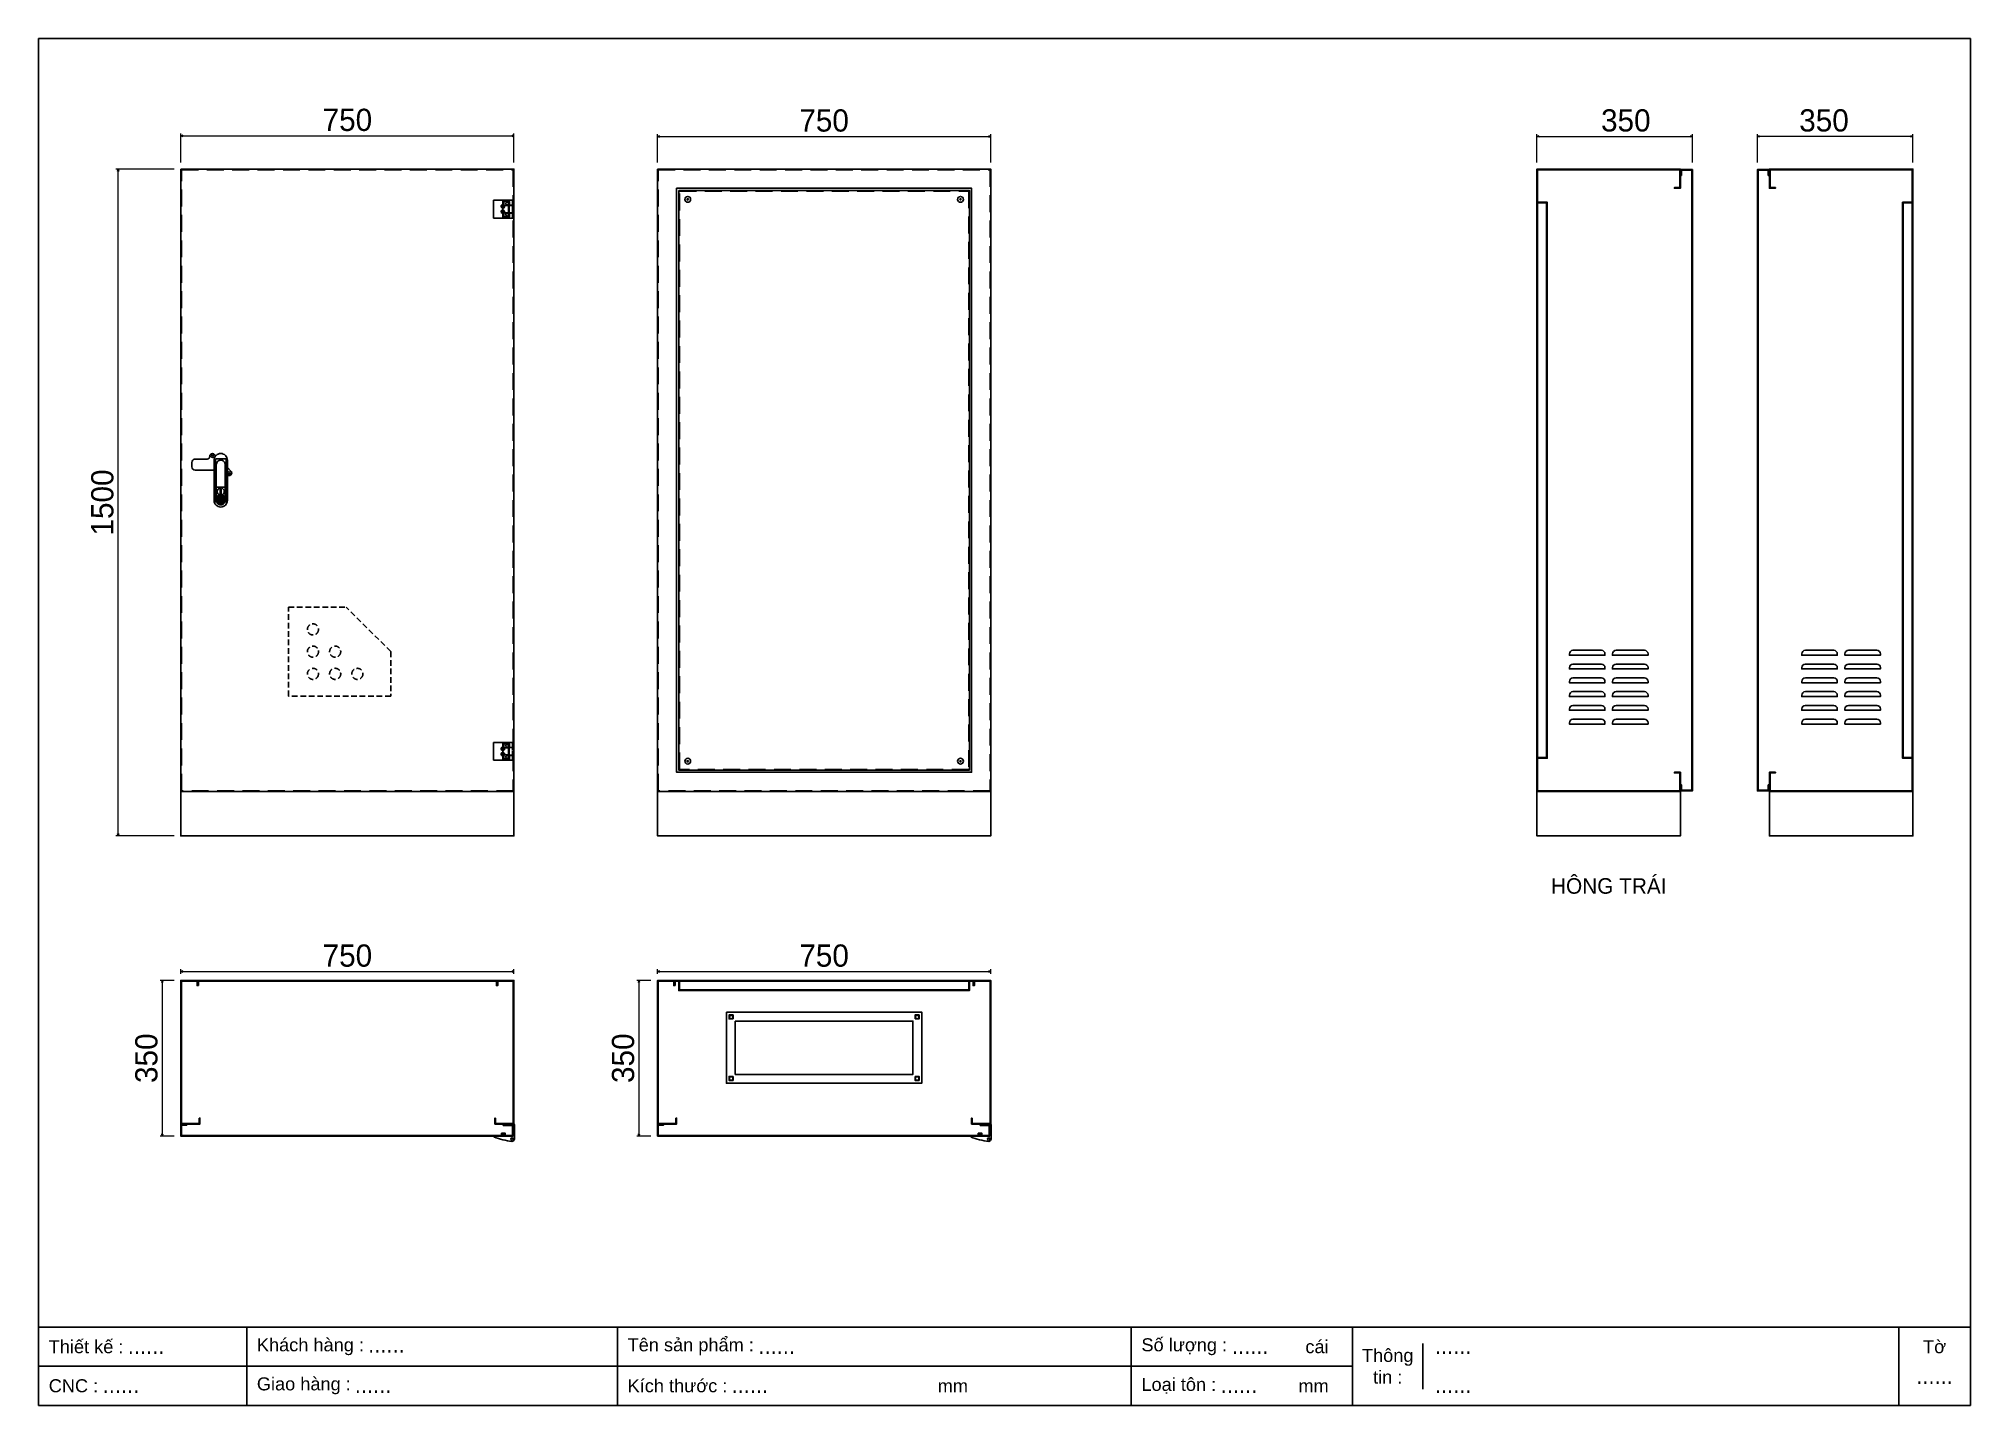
# Model space of a CAD drawing. Header units: millimetres. Extents: x 0 to 4348, y 0 to 3075.
import ezdxf
from ezdxf.enums import TextEntityAlignment as Align

# ---------------------------------------------------------------- set-up
doc = ezdxf.new("R2010")
doc.units = ezdxf.units.MM
doc.linetypes.add('HIDDEN2', pattern=[4.7625, 3.175, -1.5875])
doc.linetypes.add('HIDDENX2', pattern=[19.05, 12.7, -6.35])
doc.layers.add('DIM', color=253, linetype='Continuous')
doc.styles.add('Arial', font='arial.ttf')
doc.styles.add('Tahoma (Input Text)', font='tahoma.ttf')
doc.dimstyles.new('CNC', dxfattribs={"dimtxt": 50, "dimasz": 5, "dimexe": 5, "dimexo": 15, "dimgap": 10, "dimtad": 1, "dimdec": 0, "dimtxsty": 'Standard', "dimblk": 'OPEN30', "dimcen": 10, "dimclrd": 5, "dimclre": 5, "dimclrt": 3, "dimazin": 3, "dimtfac": 1, "dimtdec": 0, "dimtmove": 0, "dimatfit": 3, "dimldrblk": 'ARCHTICK', "dimlwd": 9, "dimlwe": 9})

# ---------------------------------------------------------------- blocks, each defined once
blk = doc.blocks.new('khungtenAsean2')
at = {"color": 7}
for p, q in [((2970, -1980), (0, -1980)), ((320, -1980), (320, -2100)), ((890, -1980), (890, -2100)), ((1680, -1980), (1680, -2100)), ((2020, -1980), (2020, -2100)), ((2860, -1980), (2860, -2100)), ((2128.3, -2005), (2128.3, -2075)), ((2020, -2040), (0, -2040))]:
    blk.add_line(p, q, dxfattribs=at)
blk.add_lwpolyline([(0, 0), (2970, 0), (2970, -2100), (0, -2100)], close=True, dxfattribs=at)
at = {"color": 2, "char_height": 20, "style": 'Arial'}
for s, insert, width, attachment_point in [('  Thiết kế :', (0, -2010), 917.634, 4), ('  Khách hàng :', (320, -2010), 917.634, 4), ('  Tên sản phẩm :', (890, -2010), 917.634, 4), ('  Số lượng :', (1680, -2010), 917.634, 4), ('cái', (1947.6, -2010), 917.634, 4), ('Thông\\Ptin :', (2074.2, -2040), 108.311, 5), ('Tờ', (2915, -2010), 110, 5), ('  CNC :', (0, -2070), 917.634, 4), ('  Giao hàng :', (320, -2070), 917.634, 4), ('  Kích thước :', (890, -2070), 917.634, 4), ('mm', (1382.3, -2070), 917.634, 4), ('  Loại tôn :', (1680, -2070), 917.634, 4), ('mm', (1936.9, -2070), 917.634, 4)]:
    blk.add_mtext(s, dxfattribs=dict(at, insert=insert, width=width, attachment_point=attachment_point))
at = {"color": 1, "style": 'Tahoma (Input Text)', "flags": 8}
for tag, p in [('#01', (137.1, -2021.3)), ('#03', (506.6, -2019.3)), ('#05', (1106.6, -2021.3)), ('#07', (1834.7, -2021.3)), ('#09', (2146.7, -2021.3)), ('#02', (98.5, -2081.3)), ('#04', (486.1, -2081.3)), ('#06', (1065.3, -2081.3)), ('#08', (1817.4, -2081.3)), ('#10', (2146.7, -2081.3))]:
    blk.add_attdef(tag, p, '', height=25, dxfattribs=at)
blk.add_attdef('#11', text='', height=25, dxfattribs=at).set_placement((2915, -2067.3), align=Align.CENTER)
blk = doc.blocks.new('*D1')
at = {"color": 0, "linetype": 'ByBlock', "lineweight": -2}
for p, q in [((320, 2856), (325, 2857.4)), ((325, 2854.7), (320, 2856)), ((320, 2856), (325, 2856)), ((1065, 2857.4), (1070, 2856)), ((1070, 2856), (1065, 2854.7)), ((1070, 2856), (1065, 2856))]:
    blk.add_line(p, q, dxfattribs=at)
at = {"layer": 'Defpoints', "color": 0, "ltscale": 3, "transparency": 16777216}
for p in [(1070, 2856), (320, 2781.1), (1070, 2781.1)]:
    blk.add_point(p, dxfattribs=at)
at = {"layer": 'DIM', "color": 5, "lineweight": 9, "ltscale": 3, "transparency": 16777216}
for p, q in [((320, 2796.1), (320, 2861)), ((325, 2856), (1065, 2856)), ((1070, 2796.1), (1070, 2861))]:
    blk.add_line(p, q, dxfattribs=at)
at = {"layer": 'DIM', "color": 3, "ltscale": 3, "transparency": 16777216, "insert": (695, 2891.6), "char_height": 50, "attachment_point": 5}
blk.add_mtext('750', dxfattribs=at)
blk = doc.blocks.new('_ArchTick')
at = {"color": 0, "const_width": 0.15}
blk.add_lwpolyline([(-0.5, -0.5), (0.5, 0.5)], dxfattribs=at)
blk = doc.blocks.new('_Open30')
at = {"color": 0, "linetype": 'ByBlock', "lineweight": -2}
for p, q in [((-1, 0.27), (0, 0)), ((0, 0), (-1, -0.27)), ((0, 0), (-1, 0))]:
    blk.add_line(p, q, dxfattribs=at)
blk = doc.blocks.new('*D2')
at = {"color": 0, "linetype": 'ByBlock', "lineweight": -2}
for p, q in [((3372.8, 2854.8), (3377.8, 2856.2)), ((3377.8, 2853.5), (3372.8, 2854.8)), ((3372.8, 2854.8), (3377.8, 2854.8)), ((3717.8, 2856.2), (3722.8, 2854.8)), ((3722.8, 2854.8), (3717.8, 2853.5)), ((3722.8, 2854.8), (3717.8, 2854.8))]:
    blk.add_line(p, q, dxfattribs=at)
at = {"layer": 'Defpoints', "color": 0, "ltscale": 3, "transparency": 16777216}
for p in [(3722.8, 2854.8), (3372.8, 2781.1), (3722.8, 2781.1)]:
    blk.add_point(p, dxfattribs=at)
at = {"layer": 'DIM', "color": 5, "lineweight": 9, "ltscale": 3, "transparency": 16777216}
for p, q in [((3372.8, 2796.1), (3372.8, 2859.8)), ((3377.8, 2854.8), (3717.8, 2854.8)), ((3722.8, 2796.1), (3722.8, 2859.8))]:
    blk.add_line(p, q, dxfattribs=at)
at = {"layer": 'DIM', "color": 3, "ltscale": 3, "transparency": 16777216, "insert": (3572.8, 2890.4), "char_height": 50, "attachment_point": 5}
blk.add_mtext('350', dxfattribs=at)
blk = doc.blocks.new('HL044-1.3-C')
at = {"color": 1, "linetype": 'HIDDEN2', "ltscale": 0.5}
for p, q in [((-25, 40), (-25, 0)), ((-3, 0), (-3, 40))]:
    blk.add_line(p, q, dxfattribs=at)
at = {"color": 1}
for p, q in [((-12, 29), (0, 29)), ((-12, 11), (-12, 29)), ((0, 11), (-12, 11)), ((-11, 28.5), (0, 28.5)), ((-11, 28.5), (-11, 11.5)), ((0, 11.5), (-11, 11.5))]:
    blk.add_line(p, q, dxfattribs=at)
blk.add_lwpolyline([(-46, 40), (0, 40), (0, 0), (-46, 0)], close=True, dxfattribs=at)
at = {"color": 1, "linetype": 'HIDDEN2', "ltscale": 0.5}
for centre, radius in [((-25, 26), 4), ((-25, 14), 4), ((-15.5, 32.5), 3), ((-15.5, 7.5), 3)]:
    blk.add_circle(centre, radius, dxfattribs=at)
blk = doc.blocks.new('ga tai lieu')
at = {"color": 7, "linetype": 'HIDDENX2'}
for p, q in [((0, 0), (0, 200)), ((0, 200), (130, 200)), ((230, 100), (130, 200)), ((230, 100), (230, 0)), ((230, 0), (0, 0))]:
    blk.add_line(p, q, dxfattribs=at)
for centre in [(55, 150), (55, 100), (105, 100), (55, 50), (105, 50), (155, 50)]:
    blk.add_circle(centre, 12.5, dxfattribs=at)
blk = doc.blocks.new('*D3')
at = {"color": 0, "linetype": 'ByBlock', "lineweight": -2}
for p, q in [((177.8, 2776.1), (179.1, 2781.1)), ((179.1, 2781.1), (180.5, 2776.1)), ((179.1, 2781.1), (179.1, 2776.1)), ((179.1, 1281.1), (177.8, 1286.1)), ((180.5, 1286.1), (179.1, 1281.1)), ((179.1, 1281.1), (179.1, 1286.1))]:
    blk.add_line(p, q, dxfattribs=at)
at = {"layer": 'Defpoints', "color": 0, "ltscale": 3, "transparency": 16777216}
for p in [(179.1, 2781.1), (320, 2781.1), (320, 1281.1)]:
    blk.add_point(p, dxfattribs=at)
at = {"layer": 'DIM', "color": 5, "lineweight": 9, "ltscale": 3, "transparency": 16777216}
for p, q in [((305, 2781.1), (174.1, 2781.1)), ((179.1, 1286.1), (179.1, 2776.1)), ((305, 1281.1), (174.1, 1281.1))]:
    blk.add_line(p, q, dxfattribs=at)
at = {"layer": 'DIM', "color": 3, "ltscale": 3, "transparency": 16777216, "insert": (143.6, 2031.1), "char_height": 50, "attachment_point": 5, "rotation": 90}
blk.add_mtext('1500', dxfattribs=at)
blk = doc.blocks.new('AB301-2-1')
at = {"linetype": 'Continuous'}
h = blk.add_hatch(dxfattribs=at)
h.set_pattern_fill('ACAD_ISO09W100', color=1, scale=0.2)
h.set_pattern_definition([(0, (-368.0181, 398.3814), (0, 1), [4.8, -0.6, 1.2, -0.6, 1.2, -0.6])])
h.paths.add_polyline_path([(-4.1, -88.5, 0.118404), (0, -89.5, 0.118404), (4.1, -88.5), (7, -72), (-7, -72)])
at = {"color": 1, "linetype": 'Continuous'}
for p, q in [((-10, -50.5), (10, -50.5)), ((-7, -72), (7, -72)), ((-7, -72), (-4.1, -88.5)), ((7, -72), (4.1, -88.5))]:
    blk.add_line(p, q, dxfattribs=at)
for points in [[(-15, -12.5), (-57.5, -12.5, -0.414214), (-65, -5), (-65, 5, -0.414214), (-57.5, 12.5), (-30.7, 12.5, 0.414214), (-24.7, 18.5), (-24.7, 18.7)], [(-24.7, 18.7, -0.198912), (-23, 23), (-23, 23, -0.414214), (-14.5, 23), (-11.3, 19.8)], [(15, -6.5), (23, -14.5, -0.414214), (23, -23), (23, -23, -0.381561), (15, -23.4, -0.381561)]]:
    blk.add_lwpolyline(points, format="xyb", dxfattribs=at)
for points in [[(0, 25), (0, 25, -0.414214), (15, 10), (15, -80.5, -0.414214), (0, -95.5), (0, -95.5, -0.414214), (-15, -80.5), (-15, 10, -0.414214)], [(0, 10, -0.414214), (10, 0), (10, -80.5, -0.414214), (0, -90.5, -0.414214), (-10, -80.5), (-10, 0, -0.414214)], [(9, -72.5), (9, -80.5, -0.414214), (0, -89.5, -0.414214), (-9, -80.5), (-9, -72.5, -0.414214), (-7, -70.5), (7, -70.5, -0.414214)]]:
    blk.add_lwpolyline(points, format="xyb", close=True, dxfattribs=at)
at = {"color": 2, "linetype": 'Continuous'}
blk.add_lwpolyline([(-12, 13.3), (12, 13.3), (12, -83.7), (-12, -83.7)], close=True, dxfattribs=at)
at = {"color": 1, "linetype": 'Continuous'}
blk.add_lwpolyline([(-1, -55.5), (1, -55.5), (1, -65.5), (-1, -65.5)], close=True, dxfattribs=at)
for centre, radius in [((-18.7, 18.7), 2.5), ((18.7, -18.7), 2.5), ((0, -60.5), 8)]:
    blk.add_circle(centre, radius, dxfattribs=at)
blk = doc.blocks.new('*D4')
at = {"color": 0, "linetype": 'ByBlock', "lineweight": -2}
for p, q in [((1393.1, 2854.6), (1398.1, 2856)), ((1398.1, 2853.3), (1393.1, 2854.6)), ((1393.1, 2854.6), (1398.1, 2854.6)), ((2138.1, 2856), (2143.1, 2854.6)), ((2143.1, 2854.6), (2138.1, 2853.3)), ((2143.1, 2854.6), (2138.1, 2854.6))]:
    blk.add_line(p, q, dxfattribs=at)
at = {"layer": 'Defpoints', "color": 0, "ltscale": 3, "transparency": 16777216}
for p in [(2143.1, 2854.6), (1393.1, 2781.1), (2143.1, 2781.1)]:
    blk.add_point(p, dxfattribs=at)
at = {"layer": 'DIM', "color": 5, "lineweight": 9, "ltscale": 3, "transparency": 16777216}
for p, q in [((1393.1, 2796.1), (1393.1, 2859.6)), ((1398.1, 2854.6), (2138.1, 2854.6)), ((2143.1, 2796.1), (2143.1, 2859.6))]:
    blk.add_line(p, q, dxfattribs=at)
at = {"layer": 'DIM', "color": 3, "ltscale": 3, "transparency": 16777216, "insert": (1768.1, 2890.2), "char_height": 50, "attachment_point": 5}
blk.add_mtext('750', dxfattribs=at)
blk = doc.blocks.new('HL044-1.3-B')
h = blk.add_hatch()
h.set_pattern_fill('ANSI31', color=1, scale=0.3, style=0)
h.set_pattern_definition([(45, (-80982.31925, -42991.2648), (-0.673519209, 0.673519209), [])])
h.paths.add_polyline_path([(-15.5, 27), (-15.5, 24), (-9.5, 24), (-9.5, 27)])
at = {"color": 1}
for p, q in [((0, 0), (-43, 0)), ((-43, 0), (-43, -2)), ((-25, 6.5), (-25, 0)), ((-25, 6.5), (-19, 5.9)), ((-25, 5.5), (-19, 4.9)), ((-25, 4.5), (-19, 3.9)), ((-25, 3.5), (-19, 2.9)), ((-25, 2.5), (-19, 1.9)), ((-25, 1.5), (-19, 0.9)), ((-25, 0.5), (-19.7, 0)), ((-22, 24), (-22, 27)), ((-22, 27), (1, 27)), ((-1, 24), (-22, 24)), ((-19, 6.5), (-19, 0)), ((-15.5, 24), (-15.5, 27)), ((-9.5, 24), (-9.5, 27)), ((0, 23), (0, 0)), ((0, 7.5), (3, 7.5)), ((0, 6), (3, 6)), ((3, 25), (3, 0)), ((3, -6.5), (3, 0))]:
    blk.add_line(p, q, dxfattribs=at)
blk.add_lwpolyline([(-26, 6.5), (-18, 6.5), (-18, 0), (-26, 0)], close=True, dxfattribs=at)
blk.add_circle((-2.3, -7), 2.55, dxfattribs=at)
for centre, radius, start, end in [((-1, 23), 1, 0, 90), ((1, 25), 2, 0, 90), ((15.4, 147.7), 160.7, 248.6705, 263.5901), ((-2.5, -6.5), 5.5, 270, 0)]:
    blk.add_arc(centre, radius, start, end, dxfattribs=at)
blk = doc.blocks.new('*D5')
at = {"color": 0, "linetype": 'ByBlock', "lineweight": -2}
for p, q in [((1350, 950.9), (1351.4, 955.9)), ((1351.4, 955.9), (1352.7, 950.9)), ((1351.4, 955.9), (1351.4, 950.9)), ((1351.4, 605.9), (1350, 610.9)), ((1352.7, 610.9), (1351.4, 605.9)), ((1351.4, 605.9), (1351.4, 610.9))]:
    blk.add_line(p, q, dxfattribs=at)
at = {"layer": 'Defpoints', "color": 0, "ltscale": 3, "transparency": 16777216}
for p in [(1393.1, 955.9), (1351.4, 605.9), (1393.1, 605.9)]:
    blk.add_point(p, dxfattribs=at)
at = {"layer": 'DIM', "color": 5, "lineweight": 9, "ltscale": 3, "transparency": 16777216}
for p, q in [((1378.1, 955.9), (1346.4, 955.9)), ((1351.4, 950.9), (1351.4, 610.9)), ((1378.1, 605.9), (1346.4, 605.9))]:
    blk.add_line(p, q, dxfattribs=at)
at = {"layer": 'DIM', "color": 3, "ltscale": 3, "transparency": 16777216, "insert": (1315.8, 780.9), "char_height": 50, "attachment_point": 5, "rotation": 90}
blk.add_mtext('350', dxfattribs=at)
blk = doc.blocks.new('*D6')
at = {"color": 0, "linetype": 'ByBlock', "lineweight": -2}
for p, q in [((1393.1, 976), (1398.1, 977.3)), ((1398.1, 974.6), (1393.1, 976)), ((1393.1, 976), (1398.1, 976)), ((2138.1, 977.3), (2143.1, 976)), ((2143.1, 976), (2138.1, 974.6)), ((2143.1, 976), (2138.1, 976))]:
    blk.add_line(p, q, dxfattribs=at)
at = {"layer": 'Defpoints', "color": 0, "ltscale": 3, "transparency": 16777216}
for p in [(2143.1, 976), (1393.1, 955.9), (2143.1, 955.9)]:
    blk.add_point(p, dxfattribs=at)
at = {"layer": 'DIM', "color": 5, "lineweight": 9, "ltscale": 3, "transparency": 16777216}
for p, q in [((1393.1, 970.9), (1393.1, 981)), ((1398.1, 976), (2138.1, 976)), ((2143.1, 970.9), (2143.1, 981))]:
    blk.add_line(p, q, dxfattribs=at)
at = {"layer": 'DIM', "color": 3, "ltscale": 3, "transparency": 16777216, "insert": (1768.1, 1011.5), "char_height": 50, "attachment_point": 5}
blk.add_mtext('750', dxfattribs=at)
blk = doc.blocks.new('*D7')
at = {"color": 0, "linetype": 'ByBlock', "lineweight": -2}
for p, q in [((277, 950.9), (278.3, 955.9)), ((278.3, 955.9), (279.6, 950.9)), ((278.3, 955.9), (278.3, 950.9)), ((278.3, 605.9), (277, 610.9)), ((279.6, 610.9), (278.3, 605.9)), ((278.3, 605.9), (278.3, 610.9))]:
    blk.add_line(p, q, dxfattribs=at)
at = {"layer": 'Defpoints', "color": 0, "ltscale": 3, "transparency": 16777216}
for p in [(320, 955.9), (278.3, 605.9), (320, 605.9)]:
    blk.add_point(p, dxfattribs=at)
at = {"layer": 'DIM', "color": 5, "lineweight": 9, "ltscale": 3, "transparency": 16777216}
for p, q in [((305, 955.9), (273.3, 955.9)), ((278.3, 950.9), (278.3, 610.9)), ((305, 605.9), (273.3, 605.9))]:
    blk.add_line(p, q, dxfattribs=at)
at = {"layer": 'DIM', "color": 3, "ltscale": 3, "transparency": 16777216, "insert": (242.8, 780.9), "char_height": 50, "attachment_point": 5, "rotation": 90}
blk.add_mtext('350', dxfattribs=at)
blk = doc.blocks.new('*D8')
at = {"color": 0, "linetype": 'ByBlock', "lineweight": -2}
for p, q in [((320, 976), (325, 977.3)), ((325, 974.6), (320, 976)), ((320, 976), (325, 976)), ((1065, 977.3), (1070, 976)), ((1070, 976), (1065, 974.6)), ((1070, 976), (1065, 976))]:
    blk.add_line(p, q, dxfattribs=at)
at = {"layer": 'Defpoints', "color": 0, "ltscale": 3, "transparency": 16777216}
for p in [(1070, 976), (320, 955.9), (1070, 955.9)]:
    blk.add_point(p, dxfattribs=at)
at = {"layer": 'DIM', "color": 5, "lineweight": 9, "ltscale": 3, "transparency": 16777216}
for p, q in [((320, 970.9), (320, 981)), ((325, 976), (1065, 976)), ((1070, 970.9), (1070, 981))]:
    blk.add_line(p, q, dxfattribs=at)
at = {"layer": 'DIM', "color": 3, "ltscale": 3, "transparency": 16777216, "insert": (695, 1011.5), "char_height": 50, "attachment_point": 5}
blk.add_mtext('750', dxfattribs=at)
blk = doc.blocks.new('*D9')
at = {"color": 0, "linetype": 'ByBlock', "lineweight": -2}
for p, q in [((3868.9, 2854.8), (3873.9, 2856.2)), ((3873.9, 2853.5), (3868.9, 2854.8)), ((3868.9, 2854.8), (3873.9, 2854.8)), ((4213.9, 2856.2), (4218.9, 2854.8)), ((4218.9, 2854.8), (4213.9, 2853.5)), ((4218.9, 2854.8), (4213.9, 2854.8))]:
    blk.add_line(p, q, dxfattribs=at)
at = {"layer": 'Defpoints', "color": 0, "ltscale": 3, "transparency": 16777216}
for p in [(3868.9, 2854.8), (3868.9, 2781.1), (4218.9, 2781.1)]:
    blk.add_point(p, dxfattribs=at)
at = {"layer": 'DIM', "color": 5, "lineweight": 9, "ltscale": 3, "transparency": 16777216}
for p, q in [((3868.9, 2796.1), (3868.9, 2859.8)), ((4213.9, 2854.8), (3873.9, 2854.8)), ((4218.9, 2796.1), (4218.9, 2859.8))]:
    blk.add_line(p, q, dxfattribs=at)
at = {"layer": 'DIM', "color": 3, "ltscale": 3, "transparency": 16777216, "insert": (4018.9, 2890.4), "char_height": 50, "attachment_point": 5}
blk.add_mtext('350', dxfattribs=at)

msp = doc.modelspace()

# ---------------------------------------------------------------- linework, layer by layer
at = {"color": 7, "ltscale": 3}
for points in [[(320, 2781.1), (1070, 2781.1), (1070, 1381.1), (320, 1381.1)], [(1393.1, 2781.1), (2143.1, 2781.1), (2143.1, 1381.1), (1393.1, 1381.1)], [(1436.1, 2738.1), (2100.1, 2738.1), (2100.1, 1424.1), (1436.1, 1424.1)], [(320, 1381.1), (1070, 1381.1), (1070, 1281.1), (320, 1281.1)], [(1393.1, 1381.1), (2143.1, 1381.1), (2143.1, 1281.1), (1393.1, 1281.1)], [(3372.8, 1381.1), (3695.8, 1381.1), (3695.8, 1281.1), (3372.8, 1281.1)], [(4218.9, 1381.1), (3895.9, 1381.1), (3895.9, 1281.1), (4218.9, 1281.1)]]:
    msp.add_lwpolyline(points, close=True, dxfattribs=at)
at = {"color": 7, "linetype": 'HIDDENX2', "ltscale": 3}
for points in [[(321.5, 2779.6), (1068.5, 2779.6), (1068.5, 1382.6), (321.5, 1382.6)], [(1394.6, 2779.6), (2141.6, 2779.6), (2141.6, 1382.6), (1394.6, 1382.6)]]:
    msp.add_lwpolyline(points, close=True, dxfattribs=at)
at = {"color": 7}
for points in [[(3374.3, 2781.1), (3384.3, 2781.1), (3384.3, 2781.1), (3372.8, 2781.1), (3372.8, 2781.1), (3695.8, 2781.1), (3695.8, 2738.1), (3682.3, 2738.1), (3682.3, 2739.6), (3694.3, 2739.6), (3694.3, 2779.6), (3374.3, 2779.6)], [(3384.3, 2781.1), (3372.8, 2781.1), (3372.8, 1381.1), (3384.3, 1381.1)], [(3384.3, 1382.6), (3374.3, 1382.6), (3374.3, 2779.6), (3384.3, 2779.6)], [(4217.4, 2781.1), (4207.4, 2781.1), (4207.4, 2781.1), (4218.9, 2781.1), (4218.9, 2781.1), (3895.9, 2781.1), (3895.9, 2738.1), (3909.4, 2738.1), (3909.4, 2739.6), (3897.4, 2739.6), (3897.4, 2779.6), (4217.4, 2779.6)], [(4207.4, 2781.1), (4218.9, 2781.1), (4218.9, 1381.1), (4207.4, 1381.1)], [(4207.4, 1382.6), (4217.4, 1382.6), (4217.4, 2779.6), (4207.4, 2779.6)], [(3374.3, 1381.1), (3384.3, 1381.1), (3384.3, 1381.1), (3372.8, 1381.1), (3372.8, 1381.1), (3695.8, 1381.1), (3695.8, 1424.1), (3682.3, 1424.1), (3682.3, 1422.6), (3694.3, 1422.6), (3694.3, 1382.6), (3374.3, 1382.6)], [(4217.4, 1381.1), (4207.4, 1381.1), (4207.4, 1381.1), (4218.9, 1381.1), (4218.9, 1381.1), (3895.9, 1381.1), (3895.9, 1424.1), (3909.4, 1424.1), (3909.4, 1422.6), (3897.4, 1422.6), (3897.4, 1382.6), (4217.4, 1382.6)]]:
    msp.add_lwpolyline(points, dxfattribs=at)
for points in [[(3698.3, 2766.6), (3698.3, 2778.6), (3721.3, 2778.6), (3721.3, 1383.6), (3698.3, 1383.6), (3698.3, 1395.6), (3696.8, 1395.6), (3696.8, 1382.1), (3722.8, 1382.1), (3722.8, 2780.1), (3696.8, 2780.1), (3696.8, 2766.6)], [(3893.4, 2766.6), (3893.4, 2778.6), (3870.4, 2778.6), (3870.4, 1383.6), (3893.4, 1383.6), (3893.4, 1395.6), (3894.9, 1395.6), (3894.9, 1382.1), (3868.9, 1382.1), (3868.9, 2780.1), (3894.9, 2780.1), (3894.9, 2766.6)], [(361.5, 646.4), (361.5, 634.4), (321.5, 634.4), (321.5, 954.4), (356.5, 954.4), (356.5, 944.4), (358, 944.4), (358, 955.9), (320, 955.9), (320, 632.9), (363, 632.9), (363, 646.4)], [(359.5, 944.4), (359.5, 954.4), (1030.5, 954.4), (1030.5, 944.4), (1032, 944.4), (1032, 955.9), (358, 955.9), (358, 944.4)], [(1028.5, 646.4), (1028.5, 634.4), (1068.5, 634.4), (1068.5, 954.4), (1033.5, 954.4), (1033.5, 944.4), (1032, 944.4), (1032, 955.9), (1070, 955.9), (1070, 632.9), (1027, 632.9), (1027, 646.4)], [(1434.6, 646.4), (1434.6, 634.4), (1394.6, 634.4), (1394.6, 954.4), (1429.6, 954.4), (1429.6, 944.4), (1431.1, 944.4), (1431.1, 955.9), (1393.1, 955.9), (1393.1, 632.9), (1436.1, 632.9), (1436.1, 646.4)], [(1432.6, 944.4), (1432.6, 954.4), (2103.6, 954.4), (2103.6, 944.4), (2105.1, 944.4), (2105.1, 955.9), (1431.1, 955.9), (1431.1, 944.4)], [(2101.6, 646.4), (2101.6, 634.4), (2141.6, 634.4), (2141.6, 954.4), (2106.6, 954.4), (2106.6, 944.4), (2105.1, 944.4), (2105.1, 955.9), (2143.1, 955.9), (2143.1, 632.9), (2100.1, 632.9), (2100.1, 646.4)], [(1548.1, 884.6), (1988.1, 884.6), (1988.1, 724.6), (1548.1, 724.6)], [(1054.5, 630.4), (1066.5, 630.4), (1066.5, 607.4), (321.5, 607.4), (321.5, 630.4), (333.5, 630.4), (333.5, 631.9), (320, 631.9), (320, 605.9), (1068, 605.9), (1068, 631.9), (1054.5, 631.9)], [(2127.6, 630.4), (2139.6, 630.4), (2139.6, 607.4), (1394.6, 607.4), (1394.6, 630.4), (1406.6, 630.4), (1406.6, 631.9), (1393.1, 631.9), (1393.1, 605.9), (2141.1, 605.9), (2141.1, 631.9), (2127.6, 631.9)]]:
    msp.add_lwpolyline(points, close=True, dxfattribs=at)
at = {"color": 2}
for points in [[(1047, 2708.1), (1060, 2708.1), (1060, 2699.1), (1047, 2699.1)], [(1047, 2683.1), (1060, 2683.1), (1060, 2674.1), (1047, 2674.1)], [(1047, 1479.1), (1060, 1479.1), (1060, 1488.1), (1047, 1488.1)], [(1047, 1454.1), (1060, 1454.1), (1060, 1463.1), (1047, 1463.1)], [(1563.4, 869.3), (1554.4, 869.3), (1554.4, 878.3), (1563.4, 878.3)], [(1972.9, 869.3), (1981.9, 869.3), (1981.9, 878.3), (1972.9, 878.3)], [(1568.1, 864.6), (1968.1, 864.6), (1968.1, 744.6), (1568.1, 744.6)], [(1563.4, 739.8), (1554.4, 739.8), (1554.4, 730.8), (1563.4, 730.8)], [(1972.9, 739.8), (1981.9, 739.8), (1981.9, 730.8), (1972.9, 730.8)]]:
    msp.add_lwpolyline(points, close=True, dxfattribs=at)
at = {"color": 1, "ltscale": 3}
msp.add_lwpolyline([(1441.1, 2733.1), (2095.1, 2733.1), (2095.1, 1429.1), (1441.1, 1429.1)], close=True, dxfattribs=at)
at = {"color": 1, "linetype": 'HIDDENX2', "ltscale": 3}
msp.add_lwpolyline([(1442.6, 2731.6), (2093.6, 2731.6), (2093.6, 1430.6), (1442.6, 1430.6)], close=True, dxfattribs=at)
at = {"color": 1}
for points in [[(3374.3, 1457.1), (3394.3, 1457.1), (3394.3, 2705.1), (3374.3, 2705.1), (3374.3, 2706.6), (3395.8, 2706.6), (3395.8, 1455.6), (3374.3, 1455.6)], [(4217.4, 1457.1), (4197.4, 1457.1), (4197.4, 2705.1), (4217.4, 2705.1), (4217.4, 2706.6), (4195.9, 2706.6), (4195.9, 1455.6), (4217.4, 1455.6)], [(1442.6, 954.4), (1442.6, 934.4), (2093.6, 934.4), (2093.6, 954.4), (2095.1, 954.4), (2095.1, 932.9), (1441.1, 932.9), (1441.1, 954.4)]]:
    msp.add_lwpolyline(points, close=True, dxfattribs=at)
at = {"color": 2}
for points in [[(3517.8, 1698.6), (3453.8, 1698.6, 0.414214), (3445.8, 1690.6), (3445.8, 1687.6), (3525.8, 1687.6), (3525.8, 1690.6, 0.414214)], [(3550.8, 1698.6), (3614.8, 1698.6, -0.414214), (3622.8, 1690.6), (3622.8, 1687.6), (3542.8, 1687.6), (3542.8, 1690.6, -0.414214)], [(4040.9, 1698.6), (3976.9, 1698.6, 0.414214), (3968.9, 1690.6), (3968.9, 1687.6), (4048.9, 1687.6), (4048.9, 1690.6, 0.414214)], [(4073.9, 1698.6), (4137.9, 1698.6, -0.414214), (4145.9, 1690.6), (4145.9, 1687.6), (4065.9, 1687.6), (4065.9, 1690.6, -0.414214)], [(3517.8, 1667.6), (3453.8, 1667.6, 0.414214), (3445.8, 1659.6), (3445.8, 1656.6), (3525.8, 1656.6), (3525.8, 1659.6, 0.414214)], [(3550.8, 1667.6), (3614.8, 1667.6, -0.414214), (3622.8, 1659.6), (3622.8, 1656.6), (3542.8, 1656.6), (3542.8, 1659.6, -0.414214)], [(4040.9, 1667.6), (3976.9, 1667.6, 0.414214), (3968.9, 1659.6), (3968.9, 1656.6), (4048.9, 1656.6), (4048.9, 1659.6, 0.414214)], [(4073.9, 1667.6), (4137.9, 1667.6, -0.414214), (4145.9, 1659.6), (4145.9, 1656.6), (4065.9, 1656.6), (4065.9, 1659.6, -0.414214)], [(3517.8, 1636.6), (3453.8, 1636.6, 0.414214), (3445.8, 1628.6), (3445.8, 1625.6), (3525.8, 1625.6), (3525.8, 1628.6, 0.414214)], [(3550.8, 1636.6), (3614.8, 1636.6, -0.414214), (3622.8, 1628.6), (3622.8, 1625.6), (3542.8, 1625.6), (3542.8, 1628.6, -0.414214)], [(4040.9, 1636.6), (3976.9, 1636.6, 0.414214), (3968.9, 1628.6), (3968.9, 1625.6), (4048.9, 1625.6), (4048.9, 1628.6, 0.414214)], [(4073.9, 1636.6), (4137.9, 1636.6, -0.414214), (4145.9, 1628.6), (4145.9, 1625.6), (4065.9, 1625.6), (4065.9, 1628.6, -0.414214)], [(3517.8, 1605.6), (3453.8, 1605.6, 0.414214), (3445.8, 1597.6), (3445.8, 1594.6), (3525.8, 1594.6), (3525.8, 1597.6, 0.414214)], [(3517.8, 1574.6), (3453.8, 1574.6, 0.414214), (3445.8, 1566.6), (3445.8, 1563.6), (3525.8, 1563.6), (3525.8, 1566.6, 0.414214)], [(3550.8, 1605.6), (3614.8, 1605.6, -0.414214), (3622.8, 1597.6), (3622.8, 1594.6), (3542.8, 1594.6), (3542.8, 1597.6, -0.414214)], [(3550.8, 1574.6), (3614.8, 1574.6, -0.414214), (3622.8, 1566.6), (3622.8, 1563.6), (3542.8, 1563.6), (3542.8, 1566.6, -0.414214)], [(4040.9, 1605.6), (3976.9, 1605.6, 0.414214), (3968.9, 1597.6), (3968.9, 1594.6), (4048.9, 1594.6), (4048.9, 1597.6, 0.414214)], [(4040.9, 1574.6), (3976.9, 1574.6, 0.414214), (3968.9, 1566.6), (3968.9, 1563.6), (4048.9, 1563.6), (4048.9, 1566.6, 0.414214)], [(4073.9, 1605.6), (4137.9, 1605.6, -0.414214), (4145.9, 1597.6), (4145.9, 1594.6), (4065.9, 1594.6), (4065.9, 1597.6, -0.414214)], [(4073.9, 1574.6), (4137.9, 1574.6, -0.414214), (4145.9, 1566.6), (4145.9, 1563.6), (4065.9, 1563.6), (4065.9, 1566.6, -0.414214)], [(3517.8, 1543.6), (3453.8, 1543.6, 0.414214), (3445.8, 1535.6), (3445.8, 1532.6), (3525.8, 1532.6), (3525.8, 1535.6, 0.414214)], [(3550.8, 1543.6), (3614.8, 1543.6, -0.414214), (3622.8, 1535.6), (3622.8, 1532.6), (3542.8, 1532.6), (3542.8, 1535.6, -0.414214)], [(4040.9, 1543.6), (3976.9, 1543.6, 0.414214), (3968.9, 1535.6), (3968.9, 1532.6), (4048.9, 1532.6), (4048.9, 1535.6, 0.414214)], [(4073.9, 1543.6), (4137.9, 1543.6, -0.414214), (4145.9, 1535.6), (4145.9, 1532.6), (4065.9, 1532.6), (4065.9, 1535.6, -0.414214)]]:
    msp.add_lwpolyline(points, format="xyb", close=True, dxfattribs=at)
at = {"color": 2, "ltscale": 3}
for centre in [(1461.1, 2713.1), (2075.1, 2713.1), (1461.1, 1449.1), (2075.1, 1449.1)]:
    msp.add_circle(centre, 6.5, dxfattribs=at)
at = {"color": 2}
for centre in [(1461.1, 2713.1), (2075.1, 2713.1), (1461.1, 1449.1), (2075.1, 1449.1)]:
    msp.add_circle(centre, 1.5, dxfattribs=at)
at = {"color": 7}
for centre in [(1558.9, 873.8), (1977.4, 873.8), (1558.9, 735.3), (1977.4, 735.3)]:
    msp.add_circle(centre, 4, dxfattribs=at)

# ---------------------------------------------------------------- block references
ref = msp.add_blockref('khungtenAsean2', (0, 3074.6), dxfattribs=dict(at, xscale=1.464099999997415, yscale=1.464099999997415, zscale=1.464099999997415))
ref.add_attrib('#11', '......', dxfattribs={"color": 1, "height": 36.6, "style": 'Tahoma (Input Text)'}).set_placement((4267.8, 47.8), align=Align.CENTER)
ref.add_attrib('#09', '......', (3143, 115.3), dxfattribs={"color": 1, "height": 36.6, "style": 'Tahoma (Input Text)'})
ref.add_attrib('#10', '......', (3143, 27.4), dxfattribs={"color": 1, "height": 36.6, "style": 'Tahoma (Input Text)'})
ref.add_attrib('#08', '......', (2660.9, 27.4), dxfattribs={"color": 1, "height": 36.6, "style": 'Tahoma (Input Text)'})
ref.add_attrib('#07', '......', (2686.2, 115.3), dxfattribs={"color": 1, "height": 36.6, "style": 'Tahoma (Input Text)'})
ref.add_attrib('#06', '......', (1559.8, 27.4), dxfattribs={"color": 1, "height": 36.6, "style": 'Tahoma (Input Text)'})
ref.add_attrib('#05', '......', (1620.2, 115.3), dxfattribs={"color": 1, "height": 36.6, "style": 'Tahoma (Input Text)'})
ref.add_attrib('#04', '......', (711.7, 27.4), dxfattribs={"color": 1, "height": 36.6, "style": 'Tahoma (Input Text)'})
ref.add_attrib('#03', '......', (741.7, 118.2), dxfattribs={"color": 1, "height": 36.6, "style": 'Tahoma (Input Text)'})
ref.add_attrib('#02', '......', (144.2, 27.4), dxfattribs={"color": 1, "height": 36.6, "style": 'Tahoma (Input Text)'})
ref.add_attrib('#01', '......', (200.7, 115.3), dxfattribs={"color": 1, "height": 36.6, "style": 'Tahoma (Input Text)'})
for name, p in [('HL044-1.3-C', (1070, 2671.1)), ('AB301-2-1', (410, 2116.3)), ('ga tai lieu', (562.5, 1595.6)), ('HL044-1.3-B', (1068, 605.9)), ('HL044-1.3-B', (2141.1, 605.9))]:
    msp.add_blockref(name, p, dxfattribs=at)
at = {"color": 7, "xscale": -1, "rotation": 180}
msp.add_blockref('HL044-1.3-C', (1070, 1491.1), dxfattribs=at)

# ---------------------------------------------------------------- texts
at = {"color": 2, "insert": (3534.4, 1168.2), "char_height": 35, "width": 1072, "attachment_point": 5}
msp.add_mtext('HÔNG TRÁI', dxfattribs=at)

# ---------------------------------------------------------------- dimensions: what is measured, and where the dimension line sits
at = {"layer": 'DIM', "color": 7, "ltscale": 3}
for base, p1, p2, picture, middle in [((1070, 2856), (320, 2781.1), (1070, 2781.1), '*D1', (695, 2891.6)), ((2143.1, 2854.6), (1393.1, 2781.1), (2143.1, 2781.1), '*D4', (1768.1, 2890.2))]:
    dim = msp.add_linear_dim(base=base, p1=p1, p2=p2, dimstyle='CNC', dxfattribs=at)
    dim.commit()
    dim.dimension.update_dxf_attribs({"geometry": picture, "text_midpoint": middle})
dim = msp.add_linear_dim(base=(3722.8, 2854.8), p1=(3372.8, 2781.1), p2=(3722.8, 2781.1), dimstyle='CNC', dxfattribs=at)
dim.commit()
dim.dimension.update_dxf_attribs({"geometry": '*D2', "text_midpoint": (3572.8, 2854.8), "dimtype": 160})
for base, p1, p2, angle, picture, middle in [((3868.9, 2854.8), (4218.9, 2781.1), (3868.9, 2781.1), 180, '*D9', (4018.9, 2854.8)), ((179.1, 2781.1), (320, 1281.1), (320, 2781.1), 90, '*D3', (179.1, 2031.1))]:
    dim = msp.add_linear_dim(base=base, p1=p1, p2=p2, angle=angle, dimstyle='CNC', dxfattribs=at)
    dim.commit()
    dim.dimension.update_dxf_attribs({"geometry": picture, "text_midpoint": middle, "dimtype": 160})
at = {"layer": 'DIM', "color": 2, "ltscale": 3}
for base, p1, p2, picture, middle in [((1070, 976), (320, 955.9), (1070, 955.9), '*D8', (695, 1011.5)), ((2143.1, 976), (1393.1, 955.9), (2143.1, 955.9), '*D6', (1768.1, 1011.5))]:
    dim = msp.add_linear_dim(base=base, p1=p1, p2=p2, dimstyle='CNC', dxfattribs=at)
    dim.commit()
    dim.dimension.update_dxf_attribs({"geometry": picture, "text_midpoint": middle})
for base, p1, p2, picture, middle in [((278.3, 605.9), (320, 955.9), (320, 605.9), '*D7', (242.8, 780.9)), ((1351.4, 605.9), (1393.1, 955.9), (1393.1, 605.9), '*D5', (1315.8, 780.9))]:
    dim = msp.add_linear_dim(base=base, p1=p1, p2=p2, angle=90, dimstyle='CNC', dxfattribs=at)
    dim.commit()
    dim.dimension.update_dxf_attribs({"geometry": picture, "text_midpoint": middle})

doc.saveas('drawing.dxf')
